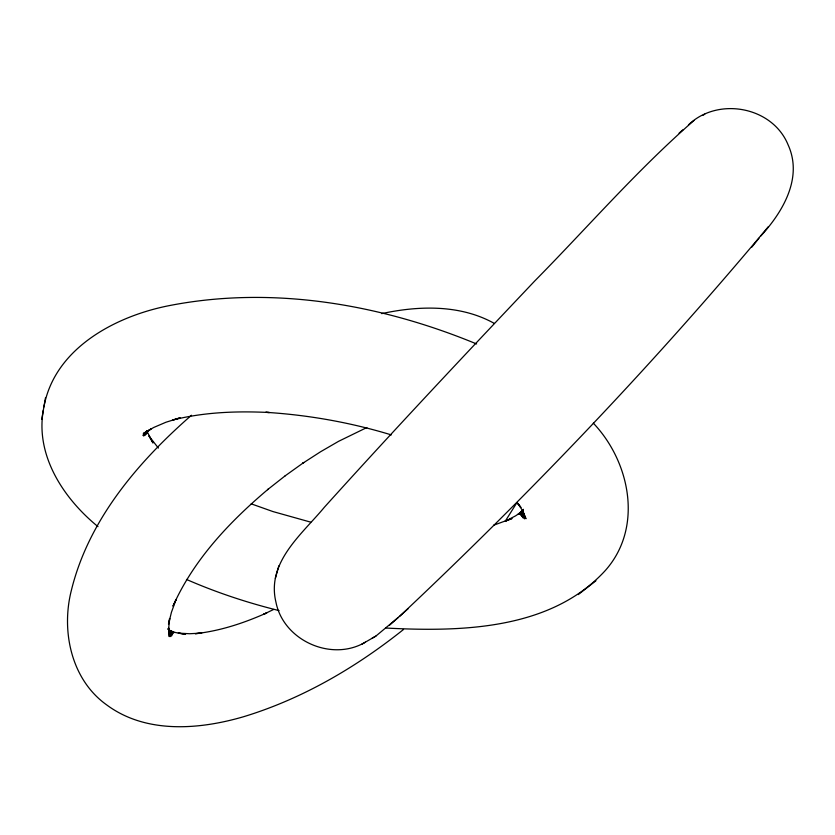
<?xml version="1.0" encoding="UTF-8"?>
<svg xmlns="http://www.w3.org/2000/svg" width="835" height="835" viewBox="0 0 835 835"><rect width="100%" height="100%" fill="white"/><g stroke="black" fill="none" stroke-linecap="round" stroke-linejoin="round"><path stroke-width="1.25" d="M146.532 433.741L146.647 431.403M523.409 511.01L523.054 517.94L522.95 509.694L524.484 518.859L522.47 510.185L525.966 518.754L521.906 509.632L517.857 503.421M694 120.48C637.209 169.954 587.673 227.308 534.817 280.894C463.936 355.679 393.327 430.735 324.345 507.283C301.905 534.358 266.281 562.237 275.947 602.181C283.503 640.675 331.756 662.134 365.417 642.167M169.703 618.599L168.795 626.908L169.244 636.614L168.774 628.097L170.757 636.594L168.399 628.358L171.822 635.717L168.305 629.298M145.948 432.373L145.614 434.649L146.25 432.426M97.977 526.624C63.919 498.871 35.258 455.847 43.326 410.152M43.89 407.01C54.651 347.913 116.18 315.724 170.33 305.412C273.087 285.56 380.781 304.295 476.618 343.957M41.75 419.295L45.497 397.731M169.557 618.505L168.513 624.194L171.436 612.285L176.06 599.582L172.97 606.21C193.678 559.648 229.625 521.739 268.129 489.226L267.576 489.665L285.413 475.626M523.034 510.936L521.802 516.552L523.013 512.147M278.848 565.817L275.341 578.384M145.374 433.375L144.538 435.557L146.897 431.33M523.211 509.872L520.696 515.205L523.086 510.696M517.032 502.451L505.185 521.301L512.032 518.504L493.527 525.267M146.104 432.05L143.537 435.943L148.098 430.714M523.347 509.34L519.537 514.391L522.752 510.644M760.758 236.054C782.812 211.965 803.166 177.813 788.042 144.705C772.323 106.421 717.829 96.599 688.437 124.895M399.85 616.115C530.027 493.725 653.763 363.966 768.252 226.755M751.771 247.181L758.952 238.288M385.551 628.024C460.367 631.907 549.921 630.195 604.707 571.182C643.503 528.492 630.529 462.319 593.32 423.157M147.941 430.578L142.952 435.39L151.093 428.856L143.296 433.522L153.671 427.489L165.977 422.228L180.12 417.813L172.636 420.057C204.199 412.093 237.015 410.924 269.392 412.521L265.749 412.313C308.292 414.974 350.554 422.468 391.333 434.899M523.378 509.496L518.003 514.496L522.783 510.999M361.691 644.286L375.865 636.093L398.399 617.316M389.715 625.071L408.211 608.631M191.476 415.245C137.973 461.985 88.604 519.861 71.372 590.335C60.976 630.926 71.184 679.711 106.755 704.949C146.031 734.059 199.44 729.696 243.904 716.628C302.343 698.801 355.971 667.436 403.555 629.444M679.085 133.151L682.894 129.832M578.279 594.583L595.919 580.784M285.173 475.825L303.804 462.496L302.729 463.268L320.598 451.735L338.561 441.339L366.857 427.53M522.689 510.989L515.665 515.811L505.165 521.29M703.122 115.209L704.74 114.186M372.139 638.222L375.865 636.093M273.671 609.446L263.568 614.32L266.814 612.869C244.081 623.004 220.158 631.009 195.306 633.692L201.736 633.107L189.597 633.734L178.293 633.128L185.558 634.329L175.559 632.544L168.847 630.289M381.668 313.626C418.752 305.589 460.377 304.368 494.414 323.479M279.057 610.594C247.421 602.776 216.349 592.495 186.476 579.438M310.745 522.157L272.909 511.552L251.189 503.829M168.722 630.425L174.004 632.638L168.607 629.705M169.317 630.592L173.148 633.347L167.835 628.912M158.379 448.071L148.943 435.985L153.003 442.978L147.169 431.685M169.348 630.874L172.542 634.485L168.409 629.12M516.761 502.649L520.925 507.503L518.013 503.39M146.542 430.933L147.273 433.334L146.876 430.881"/></g></svg>
